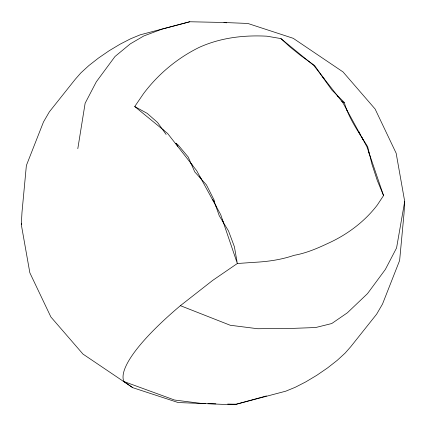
<?xml version="1.0" encoding="UTF-8"?>
<svg xmlns="http://www.w3.org/2000/svg" width="426" height="426" viewBox="0 0 426 426"><rect width="100%" height="100%" fill="white"/><g stroke="black" fill="none" stroke-linecap="round" stroke-linejoin="round"><path stroke-width="0.64" d="M21.3 224.566L21.992 212.276L26.375 165.501L43.484 121.958L49.379 111.804L75.189 79.364L80.881 72.883L88.816 65.615L98.465 58.064L109.162 50.731L120.185 44.134L130.777 38.702L140.218 34.82L189.772 21.753L223.954 22.487L247.831 23.457L293.216 38.313L343.036 71.935L375.114 109.019L396.148 153.19L404.7 201.434L404.008 213.724L399.625 260.499L382.516 304.042L376.621 314.196L350.811 346.636L345.119 353.117L337.184 360.385L327.535 367.936L316.837 375.269L305.815 381.866L295.223 387.298L285.782 391.18L236.228 404.247L225.924 404.482L178.169 402.543L132.784 387.687L82.963 354.065L50.886 316.981L29.852 272.81L21.3 224.566L21.529 223.256M77.804 148.695L85.125 103.262L96.324 81.797L115.009 56.498L130.26 43.889L143.77 35.981L161.96 29.154L189.772 21.753M404.7 201.434L396.563 247.959L385.365 269.424L367.494 293.636L347.366 312.801L331.737 323.542L315.661 327.53L292.726 328.377L257.735 328.734L230.232 325.256L180.406 305.666A166.907 38.489 -33.2 0 0 123.907 381.536L132.784 387.687M175.661 143.551L175.853 143.28L177.839 144.664L188.196 157.029L194.741 171.875L206.418 184.857L214.097 200.028L214.651 202.664L219.252 215.732L228.522 230.993L234.412 246.792L237.33 263.513L220.732 214.715L196.695 170.704L167.615 133.46L134.728 106.543L143.578 93.56C158.222 74.108 177.259 58.186 199.118 47.424C220.444 37.722 243.8 34.948 267.011 36.199L280.936 38.596L313.829 65.513L342.909 102.757L366.94 146.768L383.544 195.566L377.34 204.986C364.406 221.925 346.759 234.982 327.376 243.64C316.72 248.662 305.714 253.289 294.057 255.328C281.139 259.78 267.512 261.686 253.907 262.347L237.33 263.513L212.691 280.393L180.406 305.666M266.468 395.935L236.228 404.247L227.681 404.061M342.909 102.757L344.267 102.389C348.825 118.785 358.969 132.443 367.681 146.752L371.994 164.319L377.26 180.411L383.544 195.566M324.079 78.384L321.752 75.684L314.569 65.498L301.102 55.865L290.053 46.993L280.936 38.596M205.332 403.582L202.046 403.513L174.543 400.03L123.907 381.536M207.963 403.64L215.849 403.811M223.954 22.487L226.573 22.818M341.625 101.095L344.267 102.389L332.014 90.195L322.099 76.387M134.728 106.543L147.204 113.38L157.631 122.539L166.135 134.478M162.546 129.312L163.973 130.702M337.158 95.312L338.249 96.883M190.933 163.249L192.754 165.863M175.965 143.445L177.866 146.331M212.425 199.23L214.651 202.664M346.663 109.754L347.675 111.404M199.773 176.604L201.466 179.351M358.639 131.283L360.444 134.914M361.589 136.783L362.979 139.712M215.375 204.73L216.765 207.659M368.783 152.551L369.502 154.297M222.335 219.917L223.288 222.244"/></g></svg>
